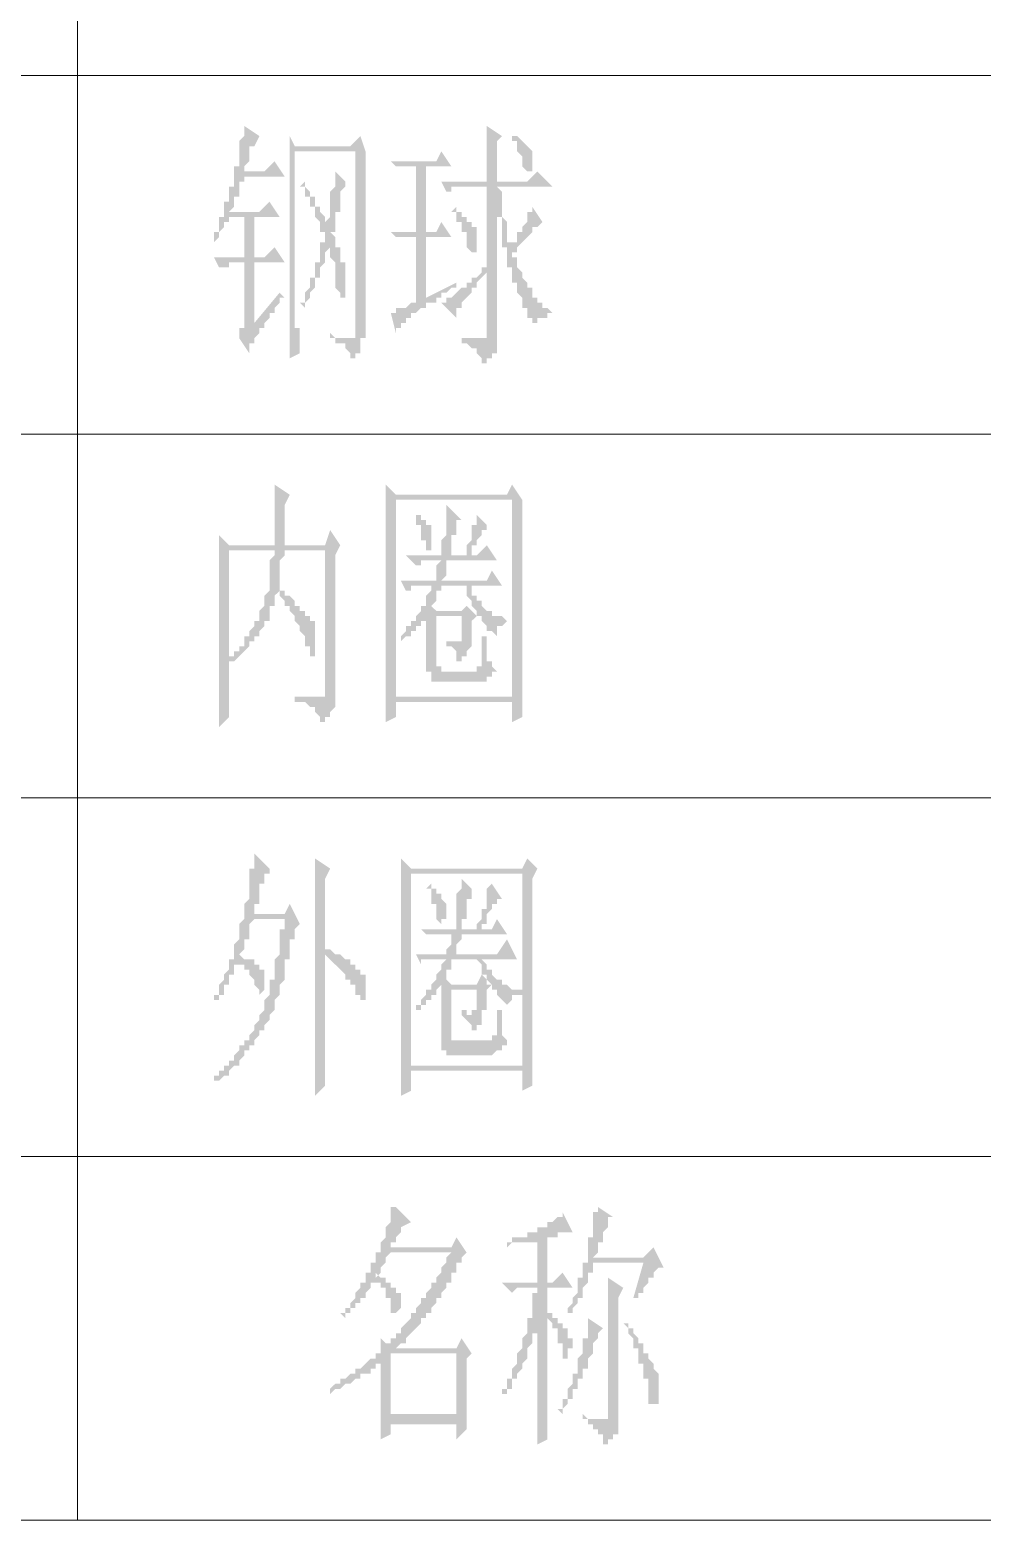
# Model space of a CAD drawing. Header units: millimetres. Extents: x 0 to 275, y 0 to 194.
# Drawn here: x 87.67 to 99.63, y 6.9 to 25.64 of the extents above; entities that cross this region are included whole.
import ezdxf

# ---------------------------------------------------------------- set-up
doc = ezdxf.new("R2010")
doc.units = ezdxf.units.MM

msp = doc.modelspace()

# ---------------------------------------------------------------- hatches: boundary and pattern name
h = msp.add_hatch(color=0)
h.paths.add_polyline_path([(90.932, 21.505333), (91.059, 21.568833), (91.059, 21.632333), (91.059, 21.695833), (91.059, 21.759333), (91.059, 21.822833), (91.059, 21.886333), (90.9955, 21.886333), (90.9955, 21.949833), (90.9955, 22.013333), (90.9955, 24.108833), (91.7575, 24.108833), (91.7575, 21.822833), (91.7575, 21.759333), (91.694, 21.759333), (91.6305, 21.759333), (91.567, 21.759333), (91.5035, 21.759333), (91.44, 21.822833), (91.44, 21.759333), (91.5035, 21.759333), (91.5035, 21.695833), (91.567, 21.695833), (91.6305, 21.695833), (91.6305, 21.632333), (91.694, 21.568833), (91.694, 21.505333), (91.7575, 21.505333), (91.7575, 21.568833), (91.821, 21.568833), (91.821, 21.632333), (91.821, 21.695833), (91.821, 21.759333), (91.8845, 21.759333), (91.8845, 24.045333), (91.8845, 24.108833), (91.821, 24.299333), (91.694, 24.172333), (90.9955, 24.172333), (90.932, 24.299333), (90.932, 24.235833), (90.932, 24.172333), (90.932, 24.108833), (90.932, 24.045333), (90.932, 23.981833), (90.932, 23.918333), (90.932, 23.854833), (90.932, 23.791333), (90.932, 23.727833), (90.932, 23.664333), (90.932, 23.600833), (90.932, 23.537333), (90.932, 23.473833), (90.932, 23.410333), (90.932, 23.346833), (90.932, 23.283333), (90.932, 23.219833), (90.932, 23.156333), (90.932, 23.092833), (90.932, 23.029333), (90.932, 22.965833), (90.932, 22.902333), (90.932, 22.838833), (90.932, 22.775333), (90.932, 22.711833), (90.932, 22.648333), (90.932, 22.584833), (90.932, 22.521333), (90.932, 22.457833), (90.932, 22.394333), (90.932, 22.330833), (90.932, 22.267333), (90.932, 22.203833), (90.932, 22.140333), (90.932, 22.076833), (90.932, 22.013333), (90.932, 21.949833), (90.932, 21.886333), (90.932, 21.822833), (90.932, 21.759333), (90.932, 21.695833), (90.932, 21.632333), (90.932, 21.568833)])
h.paths.add_polyline_path([(91.1225, 23.727833), (91.059, 23.664333), (91.1225, 23.664333), (91.1225, 23.600833), (91.1225, 23.537333), (91.186, 23.537333), (91.186, 23.473833), (91.186, 23.410333), (91.2495, 23.410333), (91.2495, 23.346833), (91.2495, 23.283333), (91.313, 23.219833), (91.313, 23.156333), (91.313, 23.092833), (91.3765, 23.092833), (91.3765, 23.029333), (91.3765, 22.965833), (91.313, 22.965833), (91.313, 22.902333), (91.313, 22.838833), (91.313, 22.775333), (91.313, 22.711833), (91.2495, 22.711833), (91.2495, 22.648333), (91.2495, 22.584833), (91.2495, 22.521333), (91.186, 22.521333), (91.186, 22.457833), (91.186, 22.394333), (91.1225, 22.330833), (91.1225, 22.267333), (91.1225, 22.203833), (91.059, 22.203833), (91.1225, 22.140333), (91.1225, 22.203833), (91.186, 22.267333), (91.186, 22.330833), (91.2495, 22.394333), (91.2495, 22.457833), (91.2495, 22.521333), (91.313, 22.521333), (91.313, 22.584833), (91.313, 22.648333), (91.3765, 22.711833), (91.3765, 22.775333), (91.3765, 22.838833), (91.44, 22.902333), (91.44, 22.838833), (91.44, 22.775333), (91.5035, 22.711833), (91.5035, 22.648333), (91.5035, 22.584833), (91.5035, 22.521333), (91.5035, 22.457833), (91.5035, 22.394333), (91.567, 22.330833), (91.567, 22.267333), (91.6305, 22.267333), (91.6305, 22.330833), (91.6305, 22.394333), (91.6305, 22.457833), (91.6305, 22.521333), (91.6305, 22.584833), (91.6305, 22.648333), (91.6305, 22.711833), (91.567, 22.711833), (91.567, 22.775333), (91.567, 22.838833), (91.567, 22.902333), (91.5035, 22.902333), (91.5035, 22.965833), (91.5035, 23.029333), (91.44, 23.092833), (91.5035, 23.092833), (91.5035, 23.156333), (91.5035, 23.219833), (91.5035, 23.283333), (91.5035, 23.346833), (91.567, 23.346833), (91.567, 23.410333), (91.567, 23.473833), (91.567, 23.537333), (91.567, 23.600833), (91.6305, 23.664333), (91.6305, 23.727833), (91.5035, 23.854833), (91.5035, 23.791333), (91.5035, 23.727833), (91.5035, 23.664333), (91.44, 23.600833), (91.44, 23.537333), (91.44, 23.473833), (91.44, 23.410333), (91.44, 23.346833), (91.44, 23.283333), (91.3765, 23.219833), (91.3765, 23.283333), (91.313, 23.346833), (91.313, 23.410333), (91.2495, 23.410333), (91.2495, 23.473833), (91.2495, 23.537333), (91.186, 23.537333), (91.186, 23.600833), (91.1225, 23.664333)])
h.paths.add_polyline_path([(90.4875, 21.949833), (90.4875, 22.711833), (90.8685, 22.711833), (90.7415, 22.902333), (90.6145, 22.775333), (90.4875, 22.775333), (90.4875, 23.283333), (90.805, 23.283333), (90.678, 23.473833), (90.551, 23.346833), (90.17, 23.346833), (90.2335, 23.410333), (90.2335, 23.473833), (90.2335, 23.537333), (90.297, 23.537333), (90.297, 23.600833), (90.297, 23.664333), (90.297, 23.727833), (90.3605, 23.727833), (90.3605, 23.791333), (90.8685, 23.791333), (90.7415, 23.981833), (90.6145, 23.854833), (90.3605, 23.854833), (90.3605, 23.918333), (90.424, 23.981833), (90.424, 24.045333), (90.424, 24.108833), (90.424, 24.172333), (90.4875, 24.172333), (90.551, 24.299333), (90.3605, 24.426333), (90.3605, 24.362833), (90.3605, 24.299333), (90.297, 24.235833), (90.297, 24.172333), (90.297, 24.108833), (90.297, 24.045333), (90.297, 23.981833), (90.297, 23.918333), (90.2335, 23.918333), (90.2335, 23.854833), (90.2335, 23.791333), (90.2335, 23.727833), (90.2335, 23.664333), (90.17, 23.664333), (90.17, 23.600833), (90.17, 23.537333), (90.17, 23.473833), (90.1065, 23.473833), (90.1065, 23.410333), (90.1065, 23.346833), (90.1065, 23.283333), (90.043, 23.283333), (90.043, 23.219833), (90.043, 23.156333), (90.043, 23.092833), (89.9795, 23.092833), (89.9795, 23.029333), (89.9795, 22.965833), (90.043, 23.029333), (90.043, 23.092833), (90.1065, 23.156333), (90.1065, 23.219833), (90.17, 23.219833), (90.17, 23.283333), (90.3605, 23.283333), (90.3605, 22.775333), (89.9795, 22.775333), (90.043, 22.648333), (90.1065, 22.648333), (90.17, 22.648333), (90.17, 22.711833), (90.2335, 22.711833), (90.3605, 22.711833), (90.3605, 21.949833), (90.3605, 21.886333), (90.297, 21.886333), (90.297, 21.822833), (90.297, 21.759333), (90.424, 21.568833), (90.424, 21.632333), (90.424, 21.695833), (90.4875, 21.695833), (90.4875, 21.759333), (90.551, 21.822833), (90.551, 21.886333), (90.6145, 21.886333), (90.6145, 21.949833), (90.678, 22.013333), (90.678, 22.076833), (90.7415, 22.076833), (90.7415, 22.140333), (90.805, 22.203833), (90.805, 22.267333), (90.8685, 22.267333), (90.805, 22.330833)])
h = msp.add_hatch(color=0)
h.paths.add_polyline_path([(93.726, 24.299333), (93.726, 24.235833), (93.7895, 24.235833), (93.7895, 24.172333), (93.7895, 24.108833), (93.853, 24.045333), (93.853, 23.981833), (93.853, 23.918333), (93.9165, 23.854833), (93.98, 23.854833), (93.98, 23.918333), (93.98, 23.981833), (93.98, 24.045333), (93.98, 24.108833), (93.9165, 24.172333), (93.853, 24.235833), (93.7895, 24.299333), (93.726, 24.299333), (93.726, 24.362833)])
h.paths.add_polyline_path([(92.964, 23.346833), (93.0275, 23.346833), (93.0275, 23.283333), (93.0275, 23.219833), (93.091, 23.219833), (93.091, 23.156333), (93.091, 23.092833), (93.1545, 23.092833), (93.1545, 23.029333), (93.1545, 22.965833), (93.1545, 22.902333), (93.218, 22.838833), (93.2815, 22.838833), (93.2815, 22.902333), (93.2815, 22.965833), (93.2815, 23.029333), (93.2815, 23.092833), (93.2815, 23.156333), (93.218, 23.156333), (93.218, 23.219833), (93.1545, 23.219833), (93.1545, 23.283333), (93.091, 23.283333), (93.091, 23.346833), (93.0275, 23.346833), (93.0275, 23.410333)])
h.paths.add_polyline_path([(93.4085, 24.426333), (93.4085, 24.362833), (93.4085, 24.299333), (93.4085, 24.235833), (93.4085, 24.172333), (93.4085, 24.108833), (93.4085, 24.045333), (93.4085, 23.981833), (93.4085, 23.918333), (93.4085, 23.854833), (93.4085, 23.791333), (93.4085, 23.727833), (92.837, 23.727833), (92.9005, 23.600833), (92.964, 23.600833), (92.964, 23.664333), (93.0275, 23.664333), (93.091, 23.664333), (93.4085, 23.664333), (93.4085, 22.711833), (93.4085, 22.648333), (93.345, 22.648333), (93.345, 22.584833), (93.2815, 22.521333), (93.218, 22.521333), (93.218, 22.457833), (93.1545, 22.457833), (93.1545, 22.394333), (93.091, 22.394333), (93.0275, 22.330833), (92.964, 22.267333), (92.9005, 22.267333), (92.9005, 22.203833), (92.837, 22.203833), (93.0275, 22.013333), (93.0275, 22.076833), (93.0275, 22.140333), (93.091, 22.140333), (93.091, 22.203833), (93.1545, 22.267333), (93.218, 22.330833), (93.218, 22.394333), (93.2815, 22.394333), (93.2815, 22.457833), (93.345, 22.521333), (93.4085, 22.584833), (93.4085, 22.648333), (93.4085, 21.822833), (93.4085, 21.759333), (93.345, 21.759333), (93.2815, 21.759333), (93.218, 21.759333), (93.1545, 21.759333), (93.091, 21.759333), (93.091, 21.695833), (93.1545, 21.695833), (93.218, 21.632333), (93.2815, 21.632333), (93.2815, 21.568833), (93.345, 21.505333), (93.345, 21.441833), (93.4085, 21.441833), (93.4085, 21.505333), (93.472, 21.505333), (93.472, 21.568833), (93.5355, 21.568833), (93.5355, 21.632333), (93.5355, 21.695833), (93.5355, 23.410333), (93.5355, 23.346833), (93.5355, 23.283333), (93.599, 23.283333), (93.599, 23.219833), (93.599, 23.156333), (93.599, 23.092833), (93.599, 23.029333), (93.599, 22.965833), (93.599, 22.902333), (93.6625, 22.902333), (93.6625, 22.838833), (93.6625, 22.775333), (93.6625, 22.711833), (93.6625, 22.648333), (93.726, 22.648333), (93.726, 22.584833), (93.726, 22.521333), (93.726, 22.457833), (93.7895, 22.457833), (93.7895, 22.394333), (93.7895, 22.330833), (93.853, 22.267333), (93.853, 22.203833), (93.853, 22.140333), (93.9165, 22.140333), (93.9165, 22.076833), (93.9165, 22.013333), (93.98, 22.013333), (93.98, 21.949833), (94.0435, 21.949833), (94.0435, 22.013333), (94.107, 22.013333), (94.1705, 22.013333), (94.1705, 22.076833), (94.234, 22.076833), (94.1705, 22.140333), (94.107, 22.140333), (94.107, 22.203833), (94.0435, 22.203833), (94.0435, 22.267333), (93.98, 22.267333), (93.98, 22.330833), (93.98, 22.394333), (93.9165, 22.394333), (93.9165, 22.457833), (93.853, 22.521333), (93.853, 22.584833), (93.7895, 22.648333), (93.7895, 22.711833), (93.7895, 22.775333), (93.726, 22.775333), (93.726, 22.838833), (93.7895, 22.838833), (93.7895, 22.902333), (93.853, 22.965833), (93.9165, 23.029333), (93.98, 23.092833), (93.98, 23.156333), (94.0435, 23.156333), (94.107, 23.219833), (93.98, 23.410333), (93.98, 23.346833), (93.9165, 23.346833), (93.9165, 23.283333), (93.9165, 23.219833), (93.853, 23.156333), (93.853, 23.092833), (93.7895, 23.092833), (93.7895, 23.029333), (93.7895, 22.965833), (93.726, 22.965833), (93.726, 22.902333), (93.726, 22.965833), (93.6625, 22.965833), (93.6625, 23.029333), (93.6625, 23.092833), (93.6625, 23.156333), (93.6625, 23.219833), (93.599, 23.283333), (93.599, 23.346833), (93.599, 23.410333), (93.599, 23.473833), (93.599, 23.537333), (93.599, 23.600833), (93.5355, 23.664333), (94.234, 23.664333), (94.0435, 23.854833), (93.9165, 23.727833), (93.5355, 23.727833), (93.5355, 24.235833), (93.599, 24.299333)])
h.paths.add_polyline_path([(92.202, 23.981833), (92.2655, 23.918333), (92.329, 23.918333), (92.5195, 23.918333), (92.5195, 23.092833), (92.202, 23.092833), (92.2655, 23.029333), (92.329, 23.029333), (92.5195, 23.029333), (92.5195, 22.203833), (92.456, 22.203833), (92.3925, 22.140333), (92.329, 22.140333), (92.2655, 22.140333), (92.2655, 22.076833), (92.202, 22.076833), (92.2655, 21.822833), (92.2655, 21.886333), (92.329, 21.886333), (92.329, 21.949833), (92.3925, 21.949833), (92.3925, 22.013333), (92.456, 22.013333), (92.456, 22.076833), (92.5195, 22.076833), (92.583, 22.140333), (92.6465, 22.140333), (92.6465, 22.203833), (92.71, 22.203833), (92.7735, 22.203833), (92.7735, 22.267333), (92.837, 22.267333), (92.837, 22.330833), (92.9005, 22.330833), (92.964, 22.394333), (93.0275, 22.394333), (93.0275, 22.457833), (92.6465, 22.267333), (92.6465, 23.029333), (92.964, 23.029333), (92.837, 23.219833), (92.7735, 23.092833), (92.6465, 23.092833), (92.6465, 23.918333), (92.964, 23.918333), (92.837, 24.108833), (92.7735, 23.981833)])
h = msp.add_hatch(color=0)
h.paths.add_polyline_path([(90.17, 19.092333), (90.7415, 19.092333), (90.7415, 19.028833), (90.678, 18.965333), (90.678, 18.901833), (90.678, 18.838333), (90.678, 18.774833), (90.678, 18.711333), (90.678, 18.647833), (90.678, 18.584333), (90.6145, 18.520833), (90.6145, 18.457333), (90.6145, 18.393833), (90.551, 18.330333), (90.551, 18.266833), (90.551, 18.203333), (90.4875, 18.203333), (90.4875, 18.139833), (90.424, 18.076333), (90.424, 18.012833), (90.3605, 18.012833), (90.3605, 17.949333), (90.3605, 17.885833), (90.297, 17.885833), (90.297, 17.822333), (90.2335, 17.822333), (90.2335, 17.758833), (90.17, 17.758833)])
h.paths.add_polyline_path([(90.043, 16.869833), (90.17, 16.996833), (90.17, 17.695333), (90.2335, 17.695333), (90.297, 17.758833), (90.3605, 17.822333), (90.424, 17.885833), (90.424, 17.949333), (90.4875, 17.949333), (90.4875, 18.012833), (90.551, 18.012833), (90.551, 18.076333), (90.6145, 18.139833), (90.6145, 18.203333), (90.678, 18.203333), (90.678, 18.266833), (90.678, 18.330333), (90.678, 18.393833), (90.7415, 18.393833), (90.7415, 18.457333), (90.7415, 18.520833), (90.805, 18.584333), (90.805, 18.520833), (90.8685, 18.457333), (90.8685, 18.393833), (90.932, 18.393833), (90.932, 18.330333), (90.9955, 18.266833), (90.9955, 18.203333), (91.059, 18.139833), (91.059, 18.076333), (91.1225, 18.012833), (91.1225, 17.949333), (91.1225, 17.885833), (91.186, 17.885833), (91.186, 17.822333), (91.186, 17.758833), (91.2495, 17.758833), (91.2495, 17.822333), (91.2495, 17.885833), (91.2495, 17.949333), (91.2495, 18.012833), (91.2495, 18.076333), (91.2495, 18.139833), (91.2495, 18.203333), (91.186, 18.203333), (91.186, 18.266833), (91.1225, 18.266833), (91.1225, 18.330333), (91.059, 18.330333), (91.059, 18.393833), (90.9955, 18.393833), (90.9955, 18.457333), (90.932, 18.520833), (90.8685, 18.520833), (90.8685, 18.584333), (90.805, 18.584333), (90.805, 18.647833), (90.805, 18.711333), (90.805, 18.774833), (90.805, 18.838333), (90.805, 18.901833), (90.805, 18.965333), (90.8685, 19.028833), (90.8685, 19.092333), (91.3765, 19.092333), (91.3765, 17.504833), (91.3765, 17.441333), (91.3765, 17.377833), (91.3765, 17.314333), (91.3765, 17.250833), (91.313, 17.250833), (91.2495, 17.250833), (91.186, 17.250833), (91.1225, 17.250833), (91.059, 17.250833), (90.9955, 17.250833), (90.9955, 17.187333), (91.059, 17.187333), (91.1225, 17.187333), (91.186, 17.123833), (91.2495, 17.123833), (91.2495, 17.060333), (91.313, 16.996833), (91.313, 16.933333), (91.3765, 16.933333), (91.3765, 16.996833), (91.44, 16.996833), (91.44, 17.060333), (91.5035, 17.123833), (91.5035, 17.187333), (91.5035, 17.250833), (91.5035, 17.314333), (91.5035, 19.028833), (91.567, 19.155833), (91.44, 19.346333), (91.3765, 19.155833), (90.8685, 19.155833), (90.8685, 19.219333), (90.8685, 19.282833), (90.8685, 19.346333), (90.8685, 19.409833), (90.8685, 19.473333), (90.8685, 19.536833), (90.8685, 19.600333), (90.8685, 19.663833), (90.932, 19.790833), (90.7415, 19.917833), (90.7415, 19.854333), (90.7415, 19.790833), (90.7415, 19.727333), (90.7415, 19.663833), (90.7415, 19.600333), (90.7415, 19.536833), (90.7415, 19.473333), (90.7415, 19.409833), (90.7415, 19.346333), (90.7415, 19.282833), (90.7415, 19.219333), (90.7415, 19.155833), (90.17, 19.155833), (90.043, 19.282833), (90.043, 19.219333), (90.043, 19.155833), (90.043, 19.092333), (90.043, 19.028833), (90.043, 18.965333), (90.043, 18.901833), (90.043, 18.838333), (90.043, 18.774833), (90.043, 18.711333), (90.043, 17.441333), (90.043, 17.377833), (90.043, 17.314333), (90.043, 17.250833), (90.043, 17.187333), (90.043, 17.123833), (90.043, 17.060333), (90.043, 16.996833), (90.043, 16.933333)])
h = msp.add_hatch(color=0)
h.paths.add_polyline_path([(92.1385, 19.917833), (92.1385, 19.854333), (92.1385, 19.790833), (92.1385, 19.727333), (92.1385, 19.663833), (92.1385, 19.600333), (92.1385, 19.536833), (92.1385, 19.473333), (92.1385, 17.441333), (92.1385, 17.377833), (92.1385, 17.314333), (92.1385, 17.250833), (92.1385, 17.187333), (92.1385, 17.123833), (92.1385, 17.060333), (92.1385, 16.996833), (92.1385, 16.933333), (92.2655, 16.996833), (92.2655, 17.187333), (93.726, 17.187333), (93.726, 16.933333), (93.853, 16.996833), (93.853, 17.060333), (93.853, 17.123833), (93.853, 17.187333), (93.853, 17.250833), (93.853, 17.314333), (93.853, 17.377833), (93.853, 17.441333), (93.853, 19.663833), (93.853, 19.727333), (93.726, 19.917833), (93.6625, 19.790833), (92.2655, 19.790833)])
h.paths.add_polyline_path([(92.2655, 19.727333), (93.726, 19.727333), (93.726, 17.250833), (92.2655, 17.250833)])
h.paths.add_polyline_path([(92.5195, 19.536833), (92.5195, 19.473333), (92.5195, 19.409833), (92.583, 19.409833), (92.583, 19.346333), (92.583, 19.282833), (92.583, 19.219333), (92.6465, 19.219333), (92.6465, 19.155833), (92.6465, 19.092333), (92.71, 19.092333), (92.71, 19.155833), (92.71, 19.219333), (92.71, 19.282833), (92.71, 19.346333), (92.71, 19.409833), (92.6465, 19.409833), (92.6465, 19.473333), (92.583, 19.473333), (92.583, 19.536833)])
h.paths.add_polyline_path([(92.7735, 18.711333), (92.329, 18.711333), (92.3925, 18.584333), (92.456, 18.584333), (92.456, 18.647833), (92.5195, 18.647833), (92.583, 18.647833), (92.71, 18.647833), (92.71, 18.584333), (92.6465, 18.520833), (92.6465, 18.457333), (92.6465, 18.393833), (92.583, 18.393833), (92.583, 18.330333), (92.5195, 18.266833), (92.5195, 18.203333), (92.456, 18.203333), (92.456, 18.139833), (92.3925, 18.139833), (92.3925, 18.076333), (92.329, 18.012833), (92.329, 17.949333), (92.3925, 18.012833), (92.456, 18.012833), (92.456, 18.076333), (92.5195, 18.076333), (92.5195, 18.139833), (92.583, 18.139833), (92.583, 18.203333), (92.6465, 18.203333), (92.6465, 18.266833), (92.6465, 18.330333), (92.6465, 17.695333), (92.6465, 17.631833), (92.6465, 17.568333), (92.71, 17.568333), (92.71, 17.504833), (92.71, 17.441333), (92.7735, 17.441333), (93.2815, 17.441333), (93.345, 17.441333), (93.4085, 17.441333), (93.4085, 17.504833), (93.472, 17.504833), (93.472, 17.568333), (93.5355, 17.568333), (93.472, 17.631833), (93.472, 17.695333), (93.4085, 17.695333), (93.4085, 17.758833), (93.4085, 17.822333), (93.4085, 17.885833), (93.4085, 17.949333), (93.4085, 18.012833), (93.345, 18.012833), (93.345, 17.949333), (93.345, 17.885833), (93.345, 17.822333), (93.345, 17.758833), (93.345, 17.695333), (93.345, 17.631833), (93.2815, 17.631833), (93.2815, 17.568333), (92.9005, 17.568333), (92.837, 17.568333), (92.837, 17.631833), (92.7735, 17.631833), (92.7735, 17.695333), (92.7735, 17.758833), (92.7735, 18.266833), (93.091, 18.266833), (93.091, 18.203333), (93.091, 18.139833), (93.091, 18.076333), (93.091, 18.012833), (93.091, 17.949333), (93.0275, 17.949333), (92.964, 17.949333), (92.9005, 17.949333), (92.9005, 17.885833), (92.964, 17.885833), (93.0275, 17.822333), (93.0275, 17.758833), (93.0275, 17.695333), (93.091, 17.695333), (93.091, 17.758833), (93.1545, 17.758833), (93.1545, 17.822333), (93.218, 17.885833), (93.218, 17.949333), (93.218, 18.012833), (93.218, 18.076333), (93.218, 18.139833), (93.218, 18.203333), (93.2815, 18.266833), (93.1545, 18.393833), (93.091, 18.330333), (92.7735, 18.330333), (92.71, 18.393833), (92.7735, 18.457333), (92.7735, 18.520833), (92.7735, 18.584333), (92.837, 18.584333), (92.837, 18.647833), (93.1545, 18.647833), (93.1545, 18.584333), (93.1545, 18.520833), (93.218, 18.457333), (93.218, 18.393833), (93.2815, 18.330333), (93.2815, 18.266833), (93.345, 18.266833), (93.345, 18.203333), (93.4085, 18.139833), (93.4085, 18.076333), (93.472, 18.076333), (93.5355, 18.012833), (93.5355, 18.076333), (93.5355, 18.139833), (93.599, 18.139833), (93.6625, 18.203333), (93.599, 18.266833), (93.5355, 18.266833), (93.472, 18.266833), (93.472, 18.330333), (93.4085, 18.330333), (93.345, 18.393833), (93.345, 18.457333), (93.2815, 18.457333), (93.2815, 18.520833), (93.218, 18.520833), (93.218, 18.584333), (93.218, 18.647833), (93.1545, 18.647833), (93.599, 18.647833), (93.472, 18.838333), (93.4085, 18.711333), (92.837, 18.711333), (92.9005, 18.774833), (92.9005, 18.838333), (92.9005, 18.901833), (92.9005, 18.965333), (93.5355, 18.965333), (93.4085, 19.155833), (93.2815, 19.028833), (93.1545, 19.028833), (93.218, 19.028833), (93.218, 19.092333), (93.218, 19.155833), (93.2815, 19.155833), (93.2815, 19.219333), (93.345, 19.282833), (93.345, 19.346333), (93.4085, 19.346333), (93.4085, 19.409833), (93.2815, 19.536833), (93.2815, 19.473333), (93.2815, 19.409833), (93.218, 19.409833), (93.218, 19.346333), (93.218, 19.282833), (93.218, 19.219333), (93.1545, 19.155833), (93.1545, 19.092333), (93.1545, 19.028833), (93.091, 19.028833), (92.964, 19.028833), (92.964, 19.092333), (92.964, 19.155833), (92.964, 19.219333), (92.964, 19.282833), (93.0275, 19.282833), (93.0275, 19.346333), (93.0275, 19.409833), (93.0275, 19.473333), (93.091, 19.473333), (92.9005, 19.663833), (92.9005, 19.600333), (92.9005, 19.536833), (92.9005, 19.473333), (92.9005, 19.409833), (92.9005, 19.346333), (92.9005, 19.282833), (92.837, 19.219333), (92.837, 19.155833), (92.837, 19.092333), (92.837, 19.028833), (92.3925, 19.028833), (92.5195, 18.901833), (92.583, 18.901833), (92.583, 18.965333), (92.6465, 18.965333), (92.837, 18.965333), (92.7735, 18.901833), (92.7735, 18.838333), (92.7735, 18.774833)])
h = msp.add_hatch(color=0)
h.paths.add_polyline_path([(91.3765, 14.012333), (91.44, 13.948833), (91.5035, 13.885333), (91.567, 13.821833), (91.6305, 13.758333), (91.6305, 13.694833), (91.694, 13.694833), (91.694, 13.631333), (91.7575, 13.631333), (91.7575, 13.567833), (91.7575, 13.504333), (91.821, 13.504333), (91.821, 13.440833), (91.8845, 13.440833), (91.8845, 13.504333), (91.8845, 13.567833), (91.8845, 13.631333), (91.8845, 13.694833), (91.8845, 13.758333), (91.821, 13.758333), (91.821, 13.821833), (91.7575, 13.821833), (91.7575, 13.885333), (91.694, 13.885333), (91.694, 13.948833), (91.6305, 13.948833), (91.567, 14.012333), (91.5035, 14.012333), (91.44, 14.075833), (91.3765, 14.075833), (91.3765, 14.964833), (91.44, 15.091833), (91.2495, 15.218833), (91.2495, 15.155333), (91.2495, 15.091833), (91.2495, 15.028333), (91.2495, 14.964833), (91.2495, 14.901333), (91.2495, 14.837833), (91.2495, 14.774333), (91.2495, 14.710833), (91.2495, 12.805833), (91.2495, 12.742333), (91.2495, 12.678833), (91.2495, 12.615333), (91.2495, 12.551833), (91.2495, 12.488333), (91.2495, 12.424833), (91.2495, 12.361333), (91.2495, 12.297833), (91.2495, 12.234333), (91.3765, 12.361333), (91.3765, 12.424833), (91.3765, 12.488333), (91.3765, 12.551833), (91.3765, 12.615333), (91.3765, 12.678833), (91.3765, 12.742333), (91.3765, 12.805833), (91.3765, 12.869333)])
h.paths.add_polyline_path([(90.4875, 15.282333), (90.4875, 15.218833), (90.4875, 15.155333), (90.4875, 15.091833), (90.424, 15.091833), (90.424, 15.028333), (90.424, 14.964833), (90.424, 14.901333), (90.424, 14.837833), (90.424, 14.774333), (90.424, 14.710833), (90.3605, 14.647333), (90.3605, 14.583833), (90.3605, 14.520333), (90.3605, 14.456833), (90.297, 14.393333), (90.297, 14.329833), (90.297, 14.266333), (90.297, 14.202833), (90.2335, 14.139333), (90.2335, 14.075833), (90.2335, 14.012333), (90.2335, 13.948833), (90.17, 13.948833), (90.17, 13.885333), (90.17, 13.821833), (90.1065, 13.758333), (90.1065, 13.694833), (90.043, 13.631333), (90.043, 13.567833), (90.043, 13.504333), (89.9795, 13.504333), (89.9795, 13.440833), (90.043, 13.440833), (90.043, 13.504333), (90.1065, 13.504333), (90.1065, 13.567833), (90.1065, 13.631333), (90.17, 13.631333), (90.17, 13.694833), (90.17, 13.758333), (90.2335, 13.758333), (90.2335, 13.821833), (90.2335, 13.885333), (90.297, 13.885333), (90.297, 13.948833), (90.297, 13.885333), (90.3605, 13.885333), (90.3605, 13.821833), (90.424, 13.821833), (90.424, 13.758333), (90.4875, 13.694833), (90.4875, 13.631333), (90.551, 13.567833), (90.551, 13.504333), (90.6145, 13.567833), (90.6145, 13.631333), (90.6145, 13.694833), (90.6145, 13.758333), (90.6145, 13.821833), (90.551, 13.821833), (90.551, 13.885333), (90.4875, 13.885333), (90.4875, 13.948833), (90.424, 13.948833), (90.3605, 13.948833), (90.297, 14.012333), (90.3605, 14.075833), (90.3605, 14.139333), (90.3605, 14.202833), (90.424, 14.202833), (90.424, 14.266333), (90.424, 14.329833), (90.424, 14.393333), (90.4875, 14.456833), (90.8685, 14.456833), (90.8685, 14.393333), (90.8685, 14.329833), (90.805, 14.329833), (90.805, 14.266333), (90.805, 14.202833), (90.805, 14.139333), (90.805, 14.075833), (90.805, 14.012333), (90.7415, 13.948833), (90.7415, 13.885333), (90.7415, 13.821833), (90.7415, 13.758333), (90.7415, 13.694833), (90.678, 13.694833), (90.678, 13.631333), (90.678, 13.567833), (90.678, 13.504333), (90.6145, 13.440833), (90.6145, 13.377333), (90.6145, 13.313833), (90.551, 13.250333), (90.551, 13.186833), (90.4875, 13.123333), (90.4875, 13.059833), (90.424, 12.996333), (90.424, 12.932833), (90.3605, 12.932833), (90.3605, 12.869333), (90.297, 12.869333), (90.297, 12.805833), (90.2335, 12.742333), (90.2335, 12.678833), (90.17, 12.678833), (90.17, 12.615333), (90.1065, 12.615333), (90.1065, 12.551833), (90.043, 12.551833), (90.043, 12.488333), (89.9795, 12.488333), (89.9795, 12.424833), (89.9795, 12.361333), (89.9795, 12.424833), (90.043, 12.424833), (90.1065, 12.488333), (90.17, 12.488333), (90.17, 12.551833), (90.2335, 12.615333), (90.297, 12.615333), (90.297, 12.678833), (90.3605, 12.742333), (90.3605, 12.805833), (90.424, 12.805833), (90.424, 12.869333), (90.4875, 12.869333), (90.4875, 12.932833), (90.551, 12.996333), (90.551, 13.059833), (90.6145, 13.059833), (90.6145, 13.123333), (90.678, 13.186833), (90.678, 13.250333), (90.7415, 13.313833), (90.7415, 13.377333), (90.7415, 13.440833), (90.805, 13.504333), (90.805, 13.567833), (90.805, 13.631333), (90.8685, 13.694833), (90.8685, 13.758333), (90.8685, 13.821833), (90.8685, 13.885333), (90.8685, 13.948833), (90.932, 13.948833), (90.932, 14.012333), (90.932, 14.075833), (90.932, 14.139333), (90.932, 14.202833), (90.9955, 14.202833), (90.9955, 14.266333), (90.9955, 14.329833), (91.059, 14.393333), (90.932, 14.647333), (90.8685, 14.520333), (90.4875, 14.520333), (90.4875, 14.583833), (90.4875, 14.647333), (90.551, 14.647333), (90.551, 14.710833), (90.551, 14.774333), (90.551, 14.837833), (90.551, 14.901333), (90.6145, 14.901333), (90.6145, 14.964833), (90.6145, 15.028333), (90.678, 15.028333), (90.678, 15.091833)])
h = msp.add_hatch(color=0)
h.paths.add_polyline_path([(92.329, 15.218833), (92.329, 15.155333), (92.329, 15.091833), (92.329, 15.028333), (92.329, 14.964833), (92.329, 14.901333), (92.329, 14.837833), (92.329, 14.774333), (92.329, 12.742333), (92.329, 12.678833), (92.329, 12.615333), (92.329, 12.551833), (92.329, 12.488333), (92.329, 12.424833), (92.329, 12.361333), (92.329, 12.297833), (92.329, 12.234333), (92.456, 12.297833), (92.456, 12.551833), (93.853, 12.551833), (93.853, 12.297833), (93.98, 12.361333), (93.98, 12.424833), (93.98, 12.488333), (93.98, 12.551833), (93.98, 12.615333), (93.98, 12.678833), (93.98, 12.742333), (93.98, 14.964833), (94.0435, 15.091833), (93.9165, 15.218833), (93.853, 15.091833), (92.456, 15.091833)])
h.paths.add_polyline_path([(92.456, 15.028333), (93.853, 15.028333), (93.853, 12.615333), (92.456, 12.615333)])
h.paths.add_polyline_path([(92.71, 14.901333), (92.6465, 14.837833), (92.71, 14.837833), (92.71, 14.774333), (92.71, 14.710833), (92.71, 14.647333), (92.7735, 14.647333), (92.7735, 14.583833), (92.7735, 14.520333), (92.7735, 14.456833), (92.837, 14.393333), (92.837, 14.456833), (92.9005, 14.456833), (92.9005, 14.520333), (92.9005, 14.583833), (92.9005, 14.647333), (92.837, 14.710833), (92.837, 14.774333), (92.7735, 14.774333), (92.7735, 14.837833), (92.71, 14.837833)])
h.paths.add_polyline_path([(92.9005, 14.012333), (92.5195, 14.012333), (92.583, 13.885333), (92.583, 13.948833), (92.6465, 13.948833), (92.71, 13.948833), (92.7735, 13.948833), (92.9005, 13.948833), (92.837, 13.885333), (92.837, 13.821833), (92.7735, 13.758333), (92.7735, 13.694833), (92.71, 13.631333), (92.71, 13.567833), (92.6465, 13.567833), (92.6465, 13.504333), (92.583, 13.440833), (92.583, 13.377333), (92.5195, 13.377333), (92.5195, 13.313833), (92.456, 13.313833), (92.5195, 13.313833), (92.583, 13.313833), (92.583, 13.377333), (92.6465, 13.377333), (92.6465, 13.440833), (92.71, 13.440833), (92.71, 13.504333), (92.7735, 13.504333), (92.7735, 13.567833), (92.837, 13.631333), (92.837, 13.059833), (92.837, 12.996333), (92.837, 12.932833), (92.837, 12.869333), (92.837, 12.805833), (92.9005, 12.805833), (92.9005, 12.742333), (92.964, 12.742333), (93.472, 12.742333), (93.5355, 12.805833), (93.599, 12.805833), (93.599, 12.869333), (93.6625, 12.869333), (93.6625, 12.932833), (93.599, 12.996333), (93.599, 13.059833), (93.599, 13.123333), (93.599, 13.186833), (93.599, 13.250333), (93.599, 13.313833), (93.5355, 13.313833), (93.5355, 13.250333), (93.5355, 13.186833), (93.5355, 13.123333), (93.5355, 13.059833), (93.5355, 12.996333), (93.472, 12.996333), (93.472, 12.932833), (93.4085, 12.932833), (93.0275, 12.932833), (92.964, 12.932833), (92.964, 12.996333), (92.964, 13.059833), (92.964, 13.567833), (93.2815, 13.567833), (93.2815, 13.504333), (93.2815, 13.440833), (93.2815, 13.377333), (93.2815, 13.313833), (93.218, 13.313833), (93.218, 13.250333), (93.1545, 13.250333), (93.1545, 13.313833), (93.091, 13.313833), (93.091, 13.250333), (93.1545, 13.186833), (93.218, 13.123333), (93.218, 13.059833), (93.2815, 13.059833), (93.2815, 13.123333), (93.345, 13.123333), (93.345, 13.186833), (93.345, 13.250333), (93.345, 13.313833), (93.4085, 13.313833), (93.4085, 13.377333), (93.4085, 13.440833), (93.4085, 13.504333), (93.4085, 13.567833), (93.472, 13.631333), (93.345, 13.758333), (93.2815, 13.631333), (92.964, 13.631333), (92.9005, 13.694833), (92.9005, 13.758333), (92.9005, 13.821833), (92.964, 13.821833), (92.964, 13.885333), (92.964, 13.948833), (93.0275, 13.948833), (93.2815, 13.948833), (93.345, 13.885333), (93.345, 13.821833), (93.345, 13.758333), (93.4085, 13.758333), (93.4085, 13.694833), (93.4085, 13.631333), (93.472, 13.631333), (93.472, 13.567833), (93.5355, 13.567833), (93.5355, 13.504333), (93.599, 13.440833), (93.6625, 13.377333), (93.726, 13.440833), (93.726, 13.504333), (93.7895, 13.504333), (93.853, 13.504333), (93.853, 13.567833), (93.7895, 13.567833), (93.726, 13.567833), (93.6625, 13.631333), (93.599, 13.631333), (93.599, 13.694833), (93.5355, 13.694833), (93.472, 13.758333), (93.472, 13.821833), (93.4085, 13.821833), (93.4085, 13.885333), (93.345, 13.948833), (93.7895, 13.948833), (93.6625, 14.202833), (93.5355, 14.012333), (93.0275, 14.012333), (93.0275, 14.075833), (93.0275, 14.139333), (93.091, 14.202833), (93.091, 14.266333), (93.6625, 14.266333), (93.5355, 14.456833), (93.472, 14.329833), (93.345, 14.329833), (93.345, 14.393333), (93.4085, 14.393333), (93.4085, 14.456833), (93.4085, 14.520333), (93.472, 14.583833), (93.472, 14.647333), (93.5355, 14.647333), (93.5355, 14.710833), (93.599, 14.710833), (93.472, 14.901333), (93.4085, 14.837833), (93.4085, 14.774333), (93.4085, 14.710833), (93.4085, 14.647333), (93.4085, 14.583833), (93.345, 14.583833), (93.345, 14.520333), (93.345, 14.456833), (93.2815, 14.393333), (93.2815, 14.329833), (93.091, 14.329833), (93.091, 14.393333), (93.091, 14.456833), (93.1545, 14.456833), (93.1545, 14.520333), (93.1545, 14.583833), (93.1545, 14.647333), (93.1545, 14.710833), (93.218, 14.710833), (93.218, 14.774333), (93.218, 14.837833), (93.091, 14.964833), (93.091, 14.901333), (93.091, 14.837833), (93.0275, 14.774333), (93.0275, 14.710833), (93.0275, 14.647333), (93.0275, 14.583833), (93.0275, 14.520333), (93.0275, 14.456833), (93.0275, 14.393333), (93.0275, 14.329833), (92.964, 14.329833), (92.583, 14.329833), (92.6465, 14.266333), (92.71, 14.266333), (92.7735, 14.266333), (92.837, 14.266333), (92.964, 14.266333), (92.964, 14.202833), (92.964, 14.139333), (92.9005, 14.075833)])
h = msp.add_hatch(color=0)
h.paths.add_polyline_path([(93.091, 10.202333), (93.1545, 10.265833), (93.0275, 10.456333), (92.964, 10.329333), (92.202, 10.329333), (92.202, 10.392833), (92.2655, 10.392833), (92.2655, 10.456333), (92.329, 10.519833), (92.329, 10.583333), (92.456, 10.646833), (92.2655, 10.837333), (92.202, 10.837333), (92.202, 10.773833), (92.202, 10.710333), (92.202, 10.646833), (92.1385, 10.583333), (92.1385, 10.519833), (92.1385, 10.456333), (92.075, 10.392833), (92.075, 10.329333), (92.075, 10.265833), (92.0115, 10.265833), (92.0115, 10.202333), (92.0115, 10.138833), (91.948, 10.138833), (91.948, 10.075333), (91.948, 10.011833), (91.8845, 10.011833), (91.8845, 9.948333), (91.8845, 9.884833), (91.821, 9.884833), (91.821, 9.821333), (91.7575, 9.757833), (91.7575, 9.694333), (91.694, 9.630833), (91.694, 9.567333), (91.6305, 9.567333), (91.6305, 9.503833), (91.567, 9.503833), (91.6305, 9.440333), (91.6305, 9.503833), (91.694, 9.503833), (91.694, 9.567333), (91.7575, 9.567333), (91.7575, 9.630833), (91.821, 9.630833), (91.821, 9.694333), (91.8845, 9.694333), (91.8845, 9.757833), (91.948, 9.821333), (91.948, 9.884833), (92.0115, 9.884833), (92.0115, 9.948333), (92.075, 10.011833), (92.075, 10.075333), (92.1385, 10.138833), (92.1385, 10.202333), (92.202, 10.265833), (92.964, 10.265833), (92.9005, 10.202333), (92.9005, 10.138833), (92.837, 10.075333), (92.837, 10.011833), (92.7735, 9.948333), (92.7735, 9.884833), (92.71, 9.884833), (92.71, 9.821333), (92.6465, 9.757833), (92.6465, 9.694333), (92.583, 9.694333), (92.583, 9.630833), (92.5195, 9.567333), (92.5195, 9.503833), (92.456, 9.503833), (92.456, 9.440333), (92.3925, 9.376833), (92.329, 9.313333), (92.329, 9.249833), (92.2655, 9.249833), (92.2655, 9.186333), (92.202, 9.186333), (92.202, 9.122833), (92.1385, 9.122833), (92.075, 9.186333), (92.075, 9.059333), (92.075, 8.995833), (92.0115, 8.995833), (92.0115, 8.932333), (91.948, 8.932333), (91.8845, 8.868833), (91.821, 8.805333), (91.7575, 8.805333), (91.7575, 8.741833), (91.694, 8.741833), (91.6305, 8.678333), (91.567, 8.678333), (91.567, 8.614833), (91.5035, 8.614833), (91.44, 8.551333), (91.44, 8.487833), (91.5035, 8.551333), (91.567, 8.551333), (91.6305, 8.614833), (91.694, 8.614833), (91.7575, 8.678333), (91.821, 8.678333), (91.821, 8.741833), (91.8845, 8.741833), (91.948, 8.741833), (91.948, 8.805333), (92.0115, 8.805333), (92.0115, 8.868833), (92.075, 8.868833), (92.075, 8.487833), (92.075, 8.424333), (92.075, 8.360833), (92.075, 8.297333), (92.075, 8.233833), (92.075, 8.170333), (92.075, 8.106833), (92.075, 8.043333), (92.075, 7.979833), (92.075, 7.916333), (92.202, 7.979833), (92.202, 8.106833), (93.0275, 8.106833), (93.0275, 7.916333), (93.1545, 8.043333), (93.1545, 8.106833), (93.1545, 8.170333), (93.1545, 8.233833), (93.1545, 8.297333), (93.1545, 8.360833), (93.1545, 8.424333), (93.1545, 8.932333), (93.218, 8.995833), (93.091, 9.186333), (93.0275, 9.059333), (92.2655, 9.059333), (92.329, 9.122833), (92.3925, 9.122833), (92.3925, 9.186333), (92.456, 9.249833), (92.5195, 9.313333), (92.583, 9.376833), (92.583, 9.440333), (92.6465, 9.440333), (92.6465, 9.503833), (92.71, 9.503833), (92.71, 9.567333), (92.7735, 9.630833), (92.7735, 9.694333), (92.837, 9.694333), (92.837, 9.757833), (92.9005, 9.821333), (92.9005, 9.884833), (92.964, 9.884833), (92.964, 9.948333), (92.964, 10.011833), (93.0275, 10.011833), (93.0275, 10.075333), (93.0275, 10.138833), (93.091, 10.138833)])
h.paths.add_polyline_path([(92.0115, 10.011833), (92.0115, 9.948333), (92.0115, 9.884833), (92.075, 9.884833), (92.075, 9.821333), (92.1385, 9.821333), (92.1385, 9.757833), (92.1385, 9.694333), (92.202, 9.694333), (92.202, 9.630833), (92.202, 9.567333), (92.202, 9.503833), (92.2655, 9.503833), (92.2655, 9.440333), (92.2655, 9.503833), (92.329, 9.567333), (92.329, 9.630833), (92.329, 9.694333), (92.329, 9.757833), (92.2655, 9.757833), (92.2655, 9.821333), (92.202, 9.821333), (92.202, 9.884833), (92.1385, 9.884833), (92.1385, 9.948333), (92.075, 9.948333)])
h.paths.add_polyline_path([(92.202, 8.995833), (93.0275, 8.995833), (93.0275, 8.233833), (92.202, 8.233833)])
h = msp.add_hatch(color=0)
h.paths.add_polyline_path([(95.25, 9.694333), (95.3135, 9.694333), (95.3135, 9.757833), (95.377, 9.757833), (95.377, 9.821333), (95.4405, 9.884833), (95.4405, 9.948333), (95.504, 9.948333), (95.504, 10.011833), (95.5675, 10.075333), (95.631, 10.075333), (95.504, 10.329333), (95.377, 10.202333), (94.742, 10.202333), (94.8055, 10.265833), (94.8055, 10.329333), (94.8055, 10.392833), (94.869, 10.392833), (94.869, 10.456333), (94.869, 10.519833), (94.9325, 10.583333), (94.9325, 10.646833), (94.9325, 10.710333), (94.996, 10.710333), (94.8055, 10.837333), (94.8055, 10.773833), (94.742, 10.773833), (94.742, 10.710333), (94.742, 10.646833), (94.742, 10.583333), (94.742, 10.519833), (94.742, 10.456333), (94.6785, 10.456333), (94.6785, 10.392833), (94.6785, 10.329333), (94.6785, 10.265833), (94.6785, 10.202333), (94.6785, 10.138833), (94.615, 10.138833), (94.615, 10.075333), (94.615, 10.011833), (94.615, 9.948333), (94.5515, 9.948333), (94.5515, 9.884833), (94.5515, 9.821333), (94.5515, 9.757833), (94.488, 9.694333), (94.488, 9.630833), (94.4245, 9.567333), (94.4245, 9.503833), (94.4245, 9.440333), (94.4245, 9.503833), (94.488, 9.503833), (94.488, 9.567333), (94.5515, 9.630833), (94.5515, 9.694333), (94.615, 9.694333), (94.615, 9.757833), (94.615, 9.821333), (94.6785, 9.884833), (94.6785, 9.948333), (94.6785, 10.011833), (94.742, 10.011833), (94.742, 10.075333), (94.742, 10.138833), (95.377, 10.138833)])
h.paths.add_polyline_path([(94.9325, 8.233833), (94.9325, 8.170333), (94.869, 8.170333), (94.8055, 8.170333), (94.742, 8.170333), (94.6785, 8.170333), (94.615, 8.233833), (94.615, 8.170333), (94.6785, 8.170333), (94.6785, 8.106833), (94.742, 8.106833), (94.742, 8.043333), (94.8055, 8.043333), (94.8055, 7.979833), (94.869, 7.979833), (94.869, 7.916333), (94.869, 7.852833), (94.9325, 7.852833), (94.9325, 7.916333), (94.996, 7.916333), (94.996, 7.979833), (95.0595, 7.979833), (95.0595, 8.043333), (95.0595, 8.106833), (95.0595, 8.170333), (95.0595, 9.694333), (95.123, 9.821333), (94.9325, 9.948333), (94.9325, 9.884833), (94.9325, 9.821333), (94.9325, 9.757833), (94.9325, 9.694333), (94.9325, 9.630833), (94.9325, 9.567333), (94.9325, 9.503833), (94.9325, 9.440333), (94.9325, 9.376833), (94.9325, 9.313333), (94.9325, 9.249833), (94.9325, 9.186333), (94.9325, 9.122833), (94.9325, 9.059333), (94.9325, 8.995833), (94.9325, 8.932333), (94.9325, 8.868833), (94.9325, 8.805333), (94.9325, 8.741833), (94.9325, 8.678333), (94.9325, 8.614833), (94.9325, 8.551333), (94.9325, 8.487833), (94.9325, 8.424333), (94.9325, 8.360833), (94.9325, 8.297333)])
h.paths.add_polyline_path([(94.6785, 9.440333), (94.6785, 9.376833), (94.6785, 9.313333), (94.6785, 9.249833), (94.6785, 9.186333), (94.615, 9.186333), (94.615, 9.122833), (94.615, 9.059333), (94.615, 8.995833), (94.5515, 8.932333), (94.5515, 8.868833), (94.5515, 8.805333), (94.5515, 8.741833), (94.488, 8.741833), (94.488, 8.678333), (94.488, 8.614833), (94.4245, 8.551333), (94.4245, 8.487833), (94.4245, 8.424333), (94.361, 8.424333), (94.361, 8.360833), (94.361, 8.297333), (94.2975, 8.297333), (94.361, 8.233833), (94.361, 8.297333), (94.4245, 8.360833), (94.4245, 8.424333), (94.488, 8.424333), (94.488, 8.487833), (94.488, 8.551333), (94.5515, 8.551333), (94.5515, 8.614833), (94.5515, 8.678333), (94.615, 8.678333), (94.615, 8.741833), (94.615, 8.805333), (94.6785, 8.805333), (94.6785, 8.868833), (94.6785, 8.932333), (94.742, 8.995833), (94.742, 9.059333), (94.742, 9.122833), (94.8055, 9.186333), (94.8055, 9.249833), (94.869, 9.313333)])
h.paths.add_polyline_path([(95.1865, 9.376833), (95.123, 9.376833), (95.1865, 9.313333), (95.1865, 9.249833), (95.25, 9.186333), (95.25, 9.122833), (95.25, 9.059333), (95.3135, 9.059333), (95.3135, 8.995833), (95.3135, 8.932333), (95.3135, 8.868833), (95.377, 8.868833), (95.377, 8.805333), (95.377, 8.741833), (95.377, 8.678333), (95.4405, 8.678333), (95.4405, 8.614833), (95.4405, 8.551333), (95.4405, 8.487833), (95.4405, 8.424333), (95.4405, 8.360833), (95.504, 8.360833), (95.5675, 8.360833), (95.5675, 8.424333), (95.5675, 8.487833), (95.5675, 8.551333), (95.5675, 8.614833), (95.5675, 8.678333), (95.5675, 8.741833), (95.504, 8.805333), (95.504, 8.868833), (95.4405, 8.932333), (95.4405, 8.995833), (95.377, 8.995833), (95.377, 9.059333), (95.377, 9.122833), (95.3135, 9.122833), (95.3135, 9.186333), (95.25, 9.249833), (95.25, 9.313333), (95.1865, 9.313333)])
h.paths.add_polyline_path([(94.1705, 9.503833), (94.1705, 9.440333), (94.234, 9.376833), (94.234, 9.313333), (94.2975, 9.313333), (94.2975, 9.249833), (94.2975, 9.186333), (94.2975, 9.122833), (94.361, 9.122833), (94.361, 9.059333), (94.361, 8.995833), (94.361, 8.932333), (94.4245, 8.932333), (94.4245, 8.995833), (94.4245, 9.059333), (94.488, 9.059333), (94.488, 9.122833), (94.488, 9.186333), (94.4245, 9.186333), (94.4245, 9.249833), (94.4245, 9.313333), (94.361, 9.313333), (94.361, 9.376833), (94.2975, 9.376833), (94.2975, 9.440333), (94.234, 9.440333), (94.234, 9.503833), (94.1705, 9.503833), (94.1705, 9.567333), (94.1705, 9.821333), (94.488, 9.821333), (94.361, 10.011833), (94.234, 9.884833), (94.1705, 9.884833), (94.1705, 10.456333), (94.234, 10.456333), (94.2975, 10.456333), (94.2975, 10.519833), (94.361, 10.519833), (94.4245, 10.519833), (94.488, 10.519833), (94.361, 10.773833), (94.361, 10.710333), (94.2975, 10.710333), (94.234, 10.646833), (94.1705, 10.646833), (94.1705, 10.583333), (94.107, 10.583333), (94.0435, 10.583333), (94.0435, 10.519833), (93.98, 10.519833), (93.9165, 10.519833), (93.9165, 10.456333), (93.853, 10.456333), (93.7895, 10.456333), (93.726, 10.456333), (93.726, 10.392833), (93.6625, 10.392833), (93.6625, 10.329333), (93.726, 10.392833), (93.7895, 10.392833), (93.853, 10.392833), (93.9165, 10.392833), (93.98, 10.392833), (94.0435, 10.392833), (94.0435, 9.884833), (93.599, 9.884833), (93.726, 9.757833), (93.7895, 9.821333), (94.0435, 9.821333), (94.0435, 9.757833), (93.98, 9.757833), (93.98, 9.694333), (93.98, 9.630833), (93.98, 9.567333), (93.98, 9.503833), (93.98, 9.440333), (93.9165, 9.440333), (93.9165, 9.376833), (93.9165, 9.313333), (93.9165, 9.249833), (93.853, 9.186333), (93.853, 9.122833), (93.853, 9.059333), (93.7895, 8.995833), (93.7895, 8.932333), (93.7895, 8.868833), (93.726, 8.805333), (93.726, 8.741833), (93.726, 8.678333), (93.6625, 8.678333), (93.6625, 8.614833), (93.6625, 8.551333), (93.599, 8.551333), (93.599, 8.487833), (93.6625, 8.487833), (93.6625, 8.551333), (93.726, 8.551333), (93.726, 8.614833), (93.726, 8.678333), (93.7895, 8.678333), (93.7895, 8.741833), (93.853, 8.805333), (93.853, 8.868833), (93.9165, 8.932333), (93.9165, 8.995833), (93.9165, 9.059333), (93.98, 9.122833), (93.98, 9.186333), (93.98, 9.249833), (94.0435, 9.249833), (94.0435, 9.313333), (94.0435, 9.249833), (94.0435, 9.186333), (94.0435, 9.122833), (94.0435, 9.059333), (94.0435, 8.995833), (94.0435, 8.932333), (94.0435, 8.868833), (94.0435, 8.805333), (94.0435, 8.741833), (94.0435, 8.678333), (94.0435, 8.614833), (94.0435, 8.551333), (94.0435, 8.487833), (94.0435, 8.424333), (94.0435, 8.360833), (94.0435, 8.297333), (94.0435, 8.233833), (94.0435, 8.170333), (94.0435, 8.106833), (94.0435, 8.043333), (94.0435, 7.979833), (94.0435, 7.916333), (94.0435, 7.852833), (94.1705, 7.916333), (94.1705, 7.979833), (94.1705, 8.043333), (94.1705, 8.106833), (94.1705, 8.170333), (94.1705, 8.233833), (94.1705, 8.297333), (94.1705, 8.360833), (94.1705, 8.424333), (94.1705, 8.487833), (94.1705, 8.551333), (94.1705, 8.614833), (94.1705, 8.678333), (94.1705, 8.741833), (94.1705, 8.805333), (94.1705, 8.868833), (94.1705, 8.932333), (94.1705, 8.995833), (94.1705, 9.059333), (94.1705, 9.122833), (94.1705, 9.186333), (94.1705, 9.249833), (94.1705, 9.313333), (94.1705, 9.376833), (94.1705, 9.440333)])

# ---------------------------------------------------------------- linework, layer by layer
at = {"color": 0, "lineweight": 0}
for points in [[(270.7005, 44.746333), (270.7005, 6.900333), (18.9865, 6.900333)], [(88.265, 34.141833), (88.265, 6.900333)], [(65.532, 25.061333), (136.779, 25.061333)], [(65.532, 20.552833), (136.779, 20.552833)], [(65.532, 15.980833), (136.779, 15.980833)], [(65.532, 11.472333), (136.779, 11.472333)], [(69.2785, 6.900333), (136.779, 6.900333)]]:
    msp.add_lwpolyline(points, dxfattribs=at)

doc.saveas('drawing.dxf')
